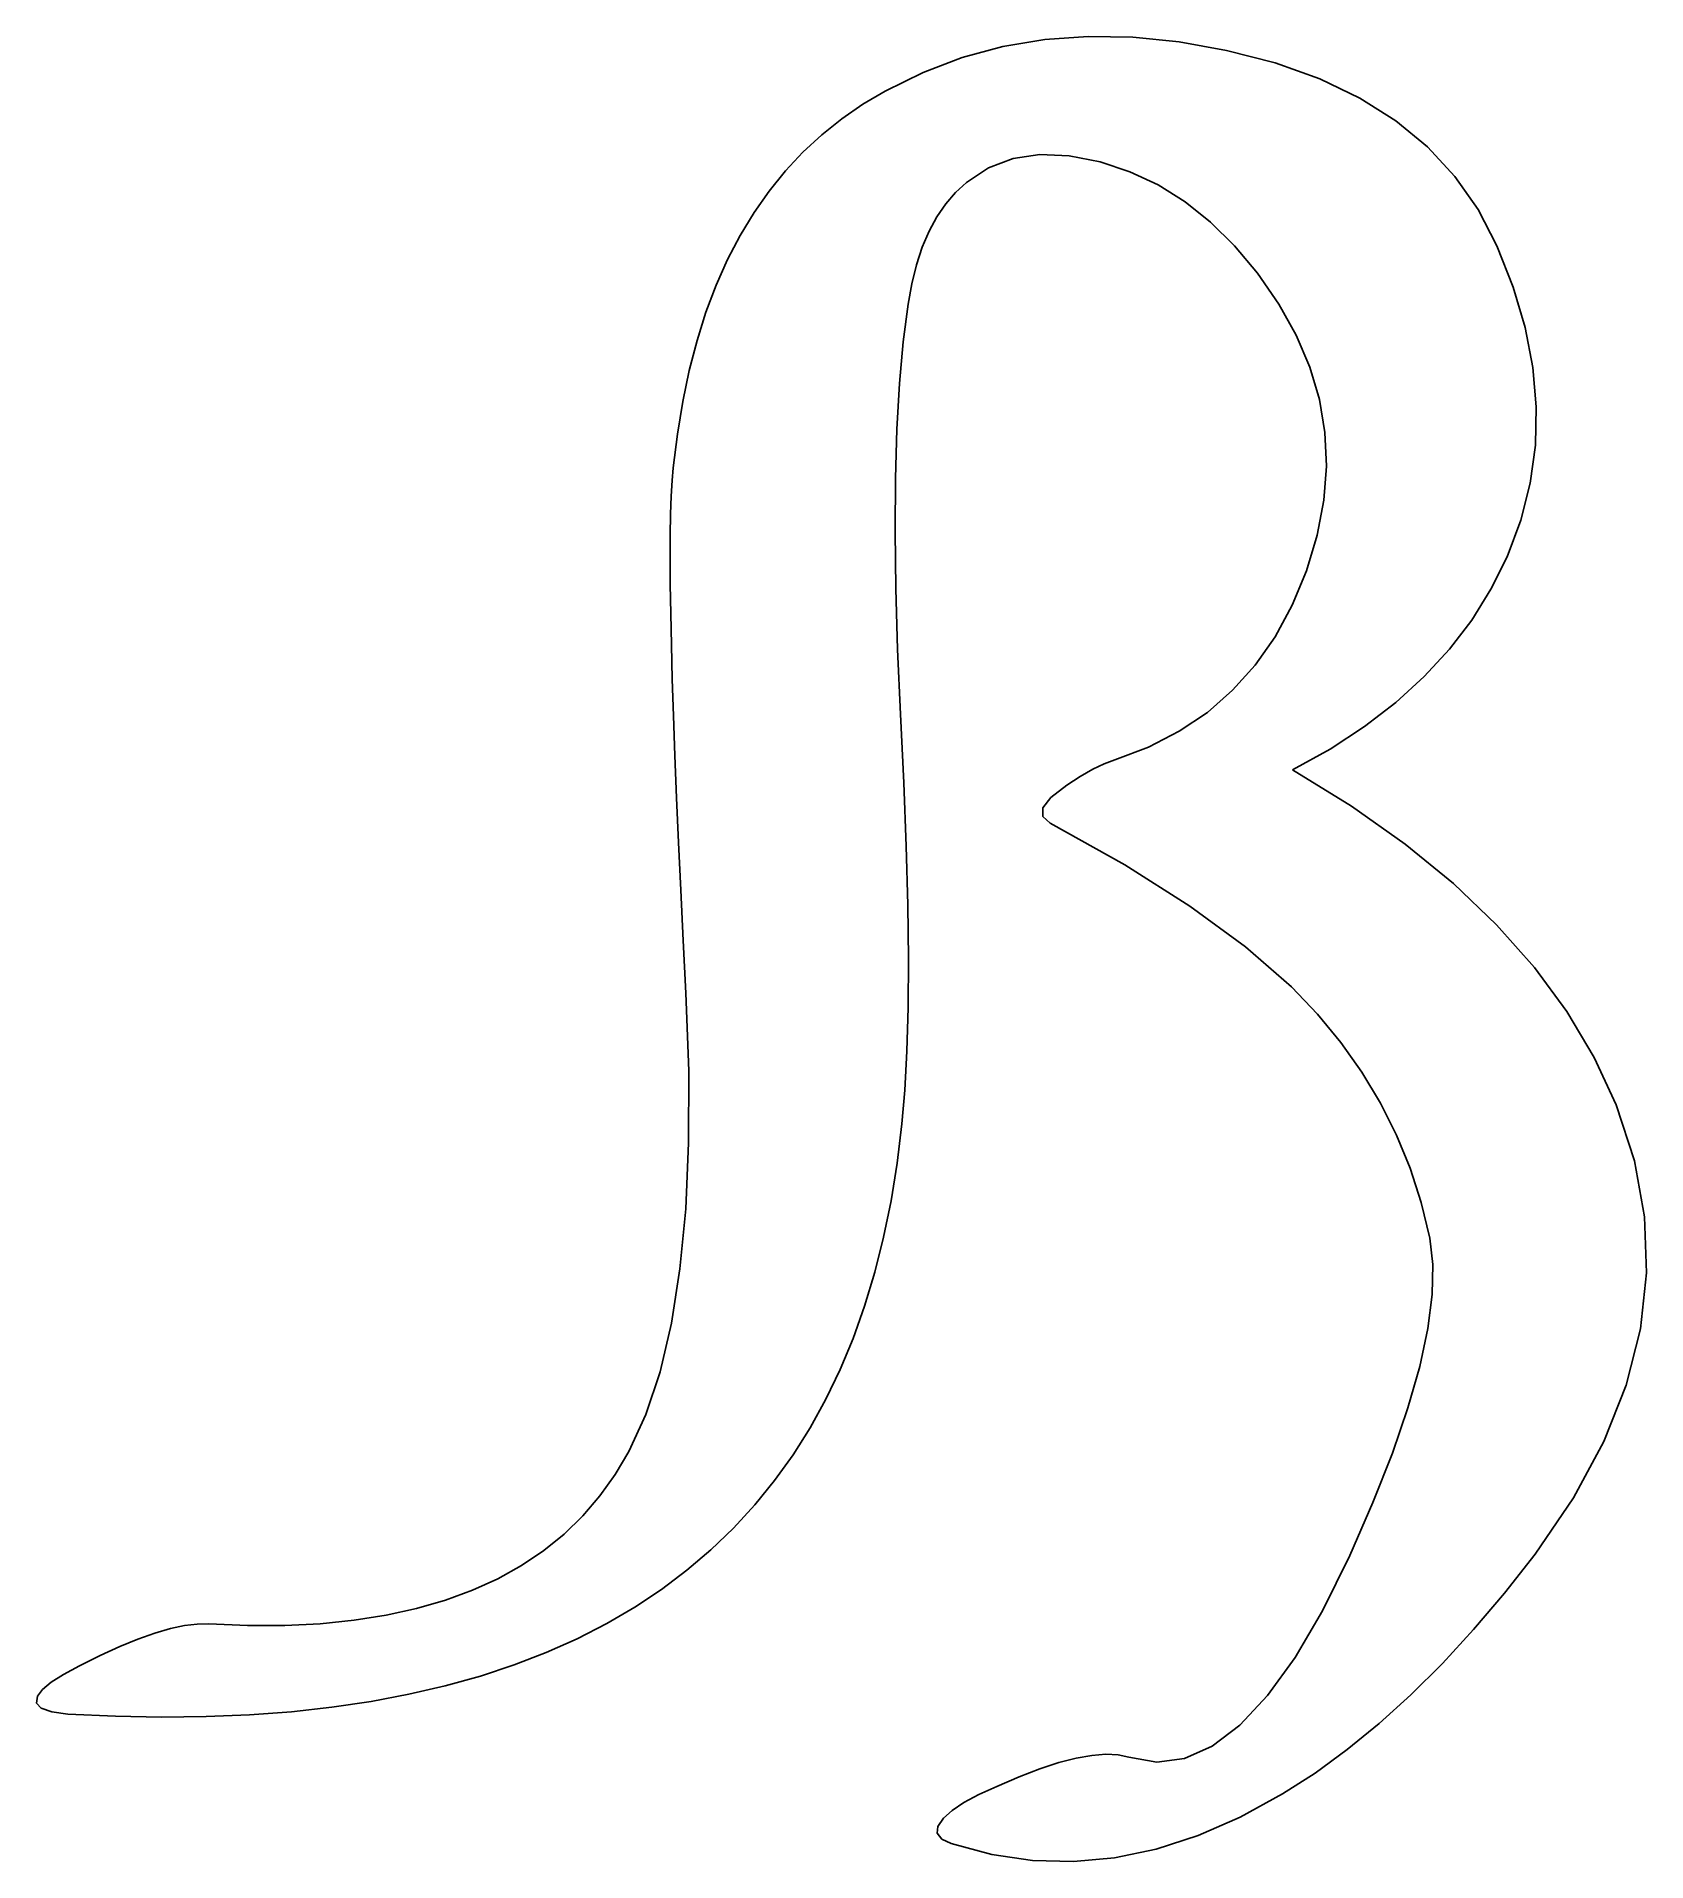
# Model space of a CAD drawing. Extents: x -2.8 to 14.8, y -0.1 to 19.8.
import ezdxf

# ---------------------------------------------------------------- set-up
doc = ezdxf.new("R2010")
doc.units = 0
doc.layers.get('0').update_dxf_attribs({"linetype": 'CONTINUOUS'})

msp = doc.modelspace()

# ---------------------------------------------------------------- linework, layer by layer
at = {"color": 0}
for p, q in [((8.23264, 19.8125), (7.77322, 19.7357)), ((8.70725, 19.8468), (8.23264, 19.8125)), ((9.19706, 19.8386), (8.70725, 19.8468)), ((9.70204, 19.7878), (9.19706, 19.8386)), ((10.2222, 19.6944), (9.70204, 19.7878)), ((7.329, 19.6164), (6.89996, 19.4544)), ((7.77322, 19.7357), (7.329, 19.6164)), ((10.7546, 19.5578), (10.2222, 19.6944)), ((6.89996, 19.4544), (6.48611, 19.25)), ((11.2405, 19.3838), (10.7546, 19.5578)), ((11.6799, 19.1724), (11.2405, 19.3838)), ((6.48611, 19.25), (6.241, 19.1053)), ((6.241, 19.1053), (6.00928, 18.9456)), ((12.0729, 18.9236), (11.6799, 19.1724)), ((6.00928, 18.9456), (5.7909, 18.7707)), ((12.4195, 18.6376), (12.0729, 18.9236)), ((5.58589, 18.5807), (5.39421, 18.3757)), ((5.7909, 18.7707), (5.58589, 18.5807)), ((12.7196, 18.3143), (12.4195, 18.6376)), ((7.375, 18.25), (7.61719, 18.4089)), ((7.61719, 18.4089), (7.88542, 18.5104)), ((7.88542, 18.5104), (8.17969, 18.5547)), ((8.17969, 18.5547), (8.5, 18.5417)), ((8.5, 18.5417), (8.83963, 18.4737)), ((8.83963, 18.4737), (9.16407, 18.3672)), ((5.39421, 18.3757), (5.21588, 18.1556)), ((7.25564, 18.1411), (7.375, 18.25)), ((9.16407, 18.3672), (9.47331, 18.2221)), ((9.47331, 18.2221), (9.76736, 18.0382)), ((12.9733, 17.9536), (12.7196, 18.3143)), ((5.21588, 18.1556), (5.05089, 17.9204)), ((7.05078, 17.8738), (7.14757, 18.0157)), ((7.14757, 18.0157), (7.25564, 18.1411)), ((9.76736, 18.0382), (10.0462, 17.8158)), ((5.05089, 17.9204), (4.89931, 17.6701)), ((6.96528, 17.7153), (7.05078, 17.8738)), ((10.0462, 17.8158), (10.3099, 17.5547)), ((13.1806, 17.5556), (12.9733, 17.9536)), ((4.89931, 17.6701), (4.76101, 17.4047)), ((6.89106, 17.5404), (6.96528, 17.7153)), ((4.76101, 17.4047), (4.63607, 17.1243)), ((6.82813, 17.349), (6.89106, 17.5404)), ((10.3099, 17.5547), (10.5584, 17.255)), ((13.3585, 17.1044), (13.1806, 17.5556)), ((6.77647, 17.1411), (6.82813, 17.349)), ((10.5584, 17.255), (10.7917, 16.9167)), ((4.63607, 17.1243), (4.52447, 16.8289)), ((6.73611, 16.9167), (6.77647, 17.1411)), ((13.4896, 16.6607), (13.3585, 17.1044)), ((4.52447, 16.8289), (4.42622, 16.5182)), ((6.68317, 16.5033), (6.73611, 16.9167)), ((10.7917, 16.9167), (10.9847, 16.5764)), ((13.5738, 16.2242), (13.4896, 16.6607)), ((4.42622, 16.5182), (4.34131, 16.1925)), ((6.64236, 16.0478), (6.68317, 16.5033)), ((10.9847, 16.5764), (11.1336, 16.2292)), ((4.34131, 16.1925), (4.26975, 15.8518)), ((11.1336, 16.2292), (11.2382, 15.875)), ((13.6111, 15.7951), (13.5738, 16.2242)), ((6.61372, 15.5501), (6.64236, 16.0478)), ((4.26975, 15.8518), (4.21153, 15.496)), ((11.2382, 15.875), (11.2986, 15.5139)), ((13.6015, 15.3735), (13.6111, 15.7951)), ((4.21153, 15.496), (4.16667, 15.125)), ((6.59722, 15.0104), (6.61372, 15.5501)), ((11.2986, 15.5139), (11.3147, 15.1458)), ((13.5451, 14.9593), (13.6015, 15.3735)), ((4.15419, 14.9854), (4.14453, 14.8164)), ((4.16667, 15.125), (4.15419, 14.9854)), ((6.59289, 14.4286), (6.59722, 15.0104)), ((11.3147, 15.1458), (11.2865, 14.7708)), ((4.14453, 14.8164), (4.13769, 14.6182)), ((13.4418, 14.5524), (13.5451, 14.9593)), ((4.13769, 14.6182), (4.13368, 14.3907)), ((11.2865, 14.7708), (11.214, 14.3889)), ((4.13368, 14.3907), (4.13249, 14.1338)), ((6.60069, 13.8047), (6.59289, 14.4286)), ((11.214, 14.3889), (11.0972, 14)), ((13.2917, 14.1528), (13.4418, 14.5524)), ((4.13249, 14.1338), (4.13411, 13.8477)), ((11.0972, 14), (10.9398, 13.6213)), ((13.1152, 13.7973), (13.2917, 14.1528)), ((4.13411, 13.8477), (4.13857, 13.5322)), ((6.62067, 13.1387), (6.60069, 13.8047)), ((12.9053, 13.4601), (13.1152, 13.7973)), ((10.9398, 13.6213), (10.7526, 13.2769)), ((4.13857, 13.5322), (4.14583, 13.1875)), ((12.6621, 13.1411), (12.9053, 13.4601)), ((4.14583, 13.1875), (4.15593, 12.8135)), ((10.7526, 13.2769), (10.5353, 12.9668)), ((6.65278, 12.4306), (6.62067, 13.1387)), ((12.3854, 12.8403), (12.6621, 13.1411)), ((4.15593, 12.8135), (4.16883, 12.4102)), ((10.5353, 12.9668), (10.2881, 12.691)), ((12.0753, 12.5577), (12.3854, 12.8403)), ((10.2881, 12.691), (10.011, 12.4494)), ((4.16883, 12.4102), (4.18457, 11.9775)), ((6.6894, 11.68), (6.65278, 12.4306)), ((10.011, 12.4494), (9.70394, 12.2422)), ((11.7317, 12.2934), (12.0753, 12.5577)), ((9.70394, 12.2422), (9.36692, 12.0692)), ((11.3548, 12.0473), (11.7317, 12.2934)), ((9.36692, 12.0692), (9, 11.9306)), ((10.9444, 11.8194), (11.3548, 12.0473)), ((4.18457, 11.9775), (4.20313, 11.5156)), ((8.75694, 11.8264), (8.61979, 11.7483)), ((8.88362, 11.8872), (8.75694, 11.8264)), ((9, 11.9306), (8.88362, 11.8872)), ((11.5891, 11.4219), (10.9444, 11.8194)), ((6.7161, 10.9836), (6.6894, 11.68)), ((8.47222, 11.6528), (8.29943, 11.5174)), ((8.61979, 11.7483), (8.47222, 11.6528)), ((4.20313, 11.5156), (4.2245, 11.0244)), ((8.21175, 11.4028), (8.20915, 11.309)), ((8.29943, 11.5174), (8.21175, 11.4028)), ((12.1762, 11.0069), (11.5891, 11.4219)), ((8.20915, 11.309), (8.29167, 11.2361)), ((8.29167, 11.2361), (9.10758, 10.7804)), ((4.2245, 11.0244), (4.24869, 10.5039)), ((12.7055, 10.5747), (12.1762, 11.0069)), ((6.73281, 10.3414), (6.7161, 10.9836)), ((9.10758, 10.7804), (9.81944, 10.3299)), ((4.24869, 10.5039), (4.27572, 9.9541)), ((13.177, 10.125), (12.7055, 10.5747)), ((6.73953, 9.75353), (6.73281, 10.3414)), ((9.81944, 10.3299), (10.4271, 9.88456)), ((13.5909, 9.65799), (13.177, 10.125)), ((4.27572, 9.9541), (4.30556, 9.375)), ((10.4271, 9.88456), (10.9306, 9.44444)), ((6.73628, 9.21989), (6.73953, 9.75353)), ((13.9469, 9.17361), (13.5909, 9.65799)), ((10.9306, 9.44444), (11.2154, 9.14626)), ((4.30556, 9.375), (4.33529, 8.52501)), ((6.72304, 8.7405), (6.73628, 9.21989)), ((11.2154, 9.14626), (11.473, 8.83507)), ((14.2454, 8.67188), (13.9469, 9.17361)), ((11.473, 8.83507), (11.7033, 8.51085)), ((6.69982, 8.31537), (6.72304, 8.7405)), ((14.4861, 8.15278), (14.2454, 8.67188)), ((4.33529, 8.52501), (4.33421, 7.73876)), ((11.7033, 8.51085), (11.9063, 8.17361)), ((6.66667, 7.94444), (6.69982, 8.31537)), ((11.9063, 8.17361), (12.0818, 7.82335)), ((14.6849, 7.54129), (14.4861, 8.15278)), ((6.61567, 7.51688), (6.66667, 7.94444)), ((12.0818, 7.82335), (12.23, 7.46007)), ((4.33421, 7.73876), (4.30231, 7.01633)), ((6.54964, 7.10379), (6.61567, 7.51688)), ((12.23, 7.46007), (12.3509, 7.08376)), ((14.7951, 6.92888), (14.6849, 7.54129)), ((4.30231, 7.01633), (4.23958, 6.35764)), ((6.46843, 6.70535), (6.54964, 7.10379)), ((12.3509, 7.08376), (12.4444, 6.69444)), ((14.8169, 6.3156), (14.7951, 6.92888)), ((6.37218, 6.3214), (6.46843, 6.70535)), ((12.4444, 6.69444), (12.4794, 6.40631)), ((12.4794, 6.40631), (12.4731, 6.07644)), ((4.23958, 6.35764), (4.14606, 5.76281)), ((6.26074, 5.9521), (6.37218, 6.3214)), ((14.75, 5.70144), (14.8169, 6.3156)), ((12.4731, 6.07644), (12.4256, 5.70492)), ((6.13428, 5.59728), (6.26074, 5.9521)), ((4.14606, 5.76281), (4.02171, 5.23178)), ((5.99262, 5.25711), (6.13428, 5.59728)), ((12.4256, 5.70492), (12.3368, 5.29167)), ((14.5947, 5.08643), (14.75, 5.70144)), ((4.02171, 5.23178), (3.86654, 4.76454)), ((5.83594, 4.93143), (5.99262, 5.25711)), ((12.3368, 5.29167), (12.2068, 4.83681)), ((14.3507, 4.47054), (14.5947, 5.08643)), ((5.66407, 4.62039), (5.83594, 4.93143)), ((12.2068, 4.83681), (12.0356, 4.34028)), ((3.86654, 4.76454), (3.68056, 4.36111)), ((5.47715, 4.32383), (5.66407, 4.62039)), ((14.0182, 3.85379), (14.3507, 4.47054)), ((3.68056, 4.36111), (3.53076, 4.10796)), ((5.27507, 4.04194), (5.47715, 4.32383)), ((12.0356, 4.34028), (11.8231, 3.80208)), ((3.53076, 4.10796), (3.36262, 3.87283)), ((5.05794, 3.77453), (5.27507, 4.04194)), ((3.36262, 3.87283), (3.17617, 3.65571)), ((11.8231, 3.80208), (11.5694, 3.22222)), ((13.5972, 3.23611), (14.0182, 3.85379)), ((3.17617, 3.65571), (2.97136, 3.4566)), ((4.82563, 3.52175), (5.05794, 3.77453)), ((2.97136, 3.4566), (2.74821, 3.2755)), ((4.57829, 3.28347), (4.82563, 3.52175)), ((2.74821, 3.2755), (2.50672, 3.11242)), ((4.31575, 3.05985), (4.57829, 3.28347)), ((11.5694, 3.22222), (11.2704, 2.6166)), ((13.2624, 2.80925), (13.5972, 3.23611)), ((2.50672, 3.11242), (2.2469, 2.96733)), ((4.03819, 2.85069), (4.31575, 3.05985)), ((1.96875, 2.84028), (1.67225, 2.73122)), ((2.2469, 2.96733), (1.96875, 2.84028)), ((3.74544, 2.65619), (4.03819, 2.85069)), ((12.9245, 2.4106), (13.2624, 2.80925)), ((1.35742, 2.64019), (1.02425, 2.56717)), ((1.67225, 2.73122), (1.35742, 2.64019)), ((3.43767, 2.47618), (3.74544, 2.65619)), ((11.2704, 2.6166), (10.9705, 2.10508)), ((-1.33729, 2.42079), (-1.507, 2.37153)), ((-1.18235, 2.454), (-1.33729, 2.42079)), ((-1.04216, 2.47114), (-1.18235, 2.454)), ((-0.916667, 2.47222), (-1.04216, 2.47114)), ((-0.491808, 2.45518), (-0.916667, 2.47222)), ((-0.085287, 2.45617), (-0.491808, 2.45518)), ((0.302897, 2.47515), (-0.085287, 2.45617)), ((0.672743, 2.51215), (0.302897, 2.47515)), ((1.02425, 2.56717), (0.672743, 2.51215)), ((3.11469, 2.31082), (3.43767, 2.47618)), ((12.5836, 2.04015), (12.9245, 2.4106)), ((-1.89068, 2.22483), (-2.10465, 2.12739)), ((-1.69146, 2.30621), (-1.89068, 2.22483)), ((-1.507, 2.37153), (-1.69146, 2.30621)), ((2.77669, 2.15994), (3.11469, 2.31082)), ((-2.33333, 2.01389), (-2.50786, 1.92019)), ((-2.10465, 2.12739), (-2.33333, 2.01389)), ((2.05528, 1.90196), (2.4235, 2.02371)), ((2.4235, 2.02371), (2.77669, 2.15994)), ((10.9705, 2.10508), (10.6697, 1.68778)), ((12.2396, 1.69792), (12.5836, 2.04015)), ((-2.64242, 1.83339), (-2.73703, 1.75353)), ((-2.50786, 1.92019), (-2.64242, 1.83339)), ((1.67188, 1.79486), (2.05528, 1.90196)), ((-2.79167, 1.68056), (-2.80208, 1.6059)), ((-2.80208, 1.6059), (-2.75, 1.54861)), ((-2.73703, 1.75353), (-2.79167, 1.68056)), ((0.431153, 1.56082), (0.85981, 1.62429)), ((0.85981, 1.62429), (1.27344, 1.70226)), ((1.27344, 1.70226), (1.67188, 1.79486)), ((10.6697, 1.68778), (10.3681, 1.36464)), ((11.8926, 1.3839), (12.2396, 1.69792)), ((-2.75, 1.54861), (-2.63542, 1.50868)), ((-2.63542, 1.50868), (-2.45833, 1.48611)), ((-2.45833, 1.48611), (-1.93901, 1.46218)), ((-1.93901, 1.46218), (-1.43474, 1.45275)), ((-1.43474, 1.45275), (-0.945637, 1.45796)), ((-0.945637, 1.45796), (-0.471571, 1.47765)), ((-0.471571, 1.47765), (-0.012695, 1.51199)), ((-0.012695, 1.51199), (0.431153, 1.56082)), ((10.3681, 1.36464), (10.0655, 1.13569)), ((11.5425, 1.09809), (11.8926, 1.3839)), ((8.57639, 1.00353), (8.38672, 0.954264)), ((8.74778, 1.03413), (8.57639, 1.00353)), ((8.90099, 1.04606), (8.74778, 1.03413)), ((9.03597, 1.03933), (8.90099, 1.04606)), ((9.15278, 1.01389), (9.03597, 1.03933)), ((9.4579, 0.96034), (9.15278, 1.01389)), ((9.76215, 1.00092), (9.4579, 0.96034)), ((10.0655, 1.13569), (9.76215, 1.00092)), ((11.1895, 0.840494), (11.5425, 1.09809)), ((7.95269, 0.79975), (7.70833, 0.694444)), ((8.17882, 0.886339), (7.95269, 0.79975)), ((8.38672, 0.954264), (8.17882, 0.886339)), ((10.8333, 0.611111), (11.1895, 0.840494)), ((7.51036, 0.605035), (7.34717, 0.517361)), ((7.70833, 0.694444), (7.51036, 0.605035)), ((10.3696, 0.356554), (10.8333, 0.611111)), ((7.21869, 0.431424), (7.125, 0.347222)), ((7.34717, 0.517361), (7.21869, 0.431424)), ((7.06244, 0.256999), (7.0555, 0.18061)), ((7.125, 0.347222), (7.06244, 0.256999)), ((9.90886, 0.155382), (10.3696, 0.356554)), ((7.0555, 0.18061), (7.10411, 0.11811)), ((7.10411, 0.11811), (7.20833, 0.069444)), ((7.20833, 0.069444), (7.65082, -0.049696)), ((8.99653, -0.086806), (9.45117, 0.007595)), ((9.45117, 0.007595), (9.90886, 0.155382)), ((7.65082, -0.049696), (8.09636, -0.115451)), ((8.09636, -0.115451), (8.54492, -0.127821)), ((8.54492, -0.127821), (8.99653, -0.086806))]:
    msp.add_line(p, q, dxfattribs=at)

doc.saveas('drawing.dxf')
